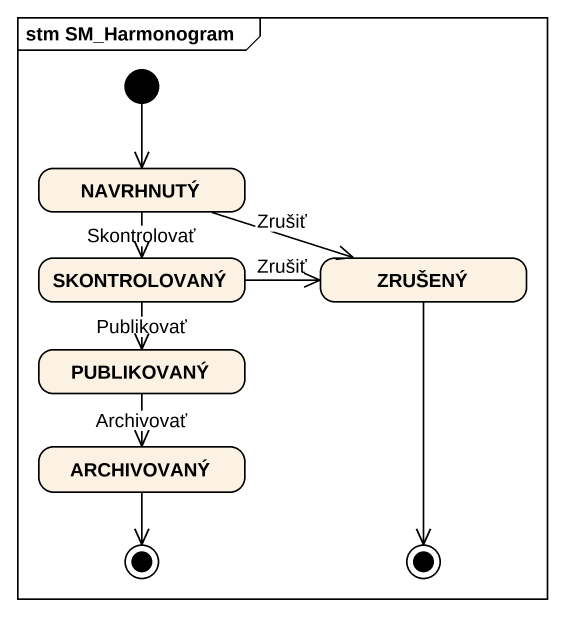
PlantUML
@startuml
mainframe stm SM_Harmonogram
hide empty description
state NAVRHNUTÝ
state SKONTROLOVANÝ
state ZRUŠENÝ
state PUBLIKOVANÝ
state ARCHIVOVANÝ
state final1 <<end>>
state final2 <<end>>
[*] --> NAVRHNUTÝ
NAVRHNUTÝ --> SKONTROLOVANÝ : Skontrolovať
NAVRHNUTÝ -right-> ZRUŠENÝ : Zrušiť
SKONTROLOVANÝ -right-> ZRUŠENÝ : Zrušiť
SKONTROLOVANÝ --> PUBLIKOVANÝ : Publikovať
ZRUŠENÝ --> final2
PUBLIKOVANÝ --> ARCHIVOVANÝ : Archivovať
ARCHIVOVANÝ --> final1
@enduml
